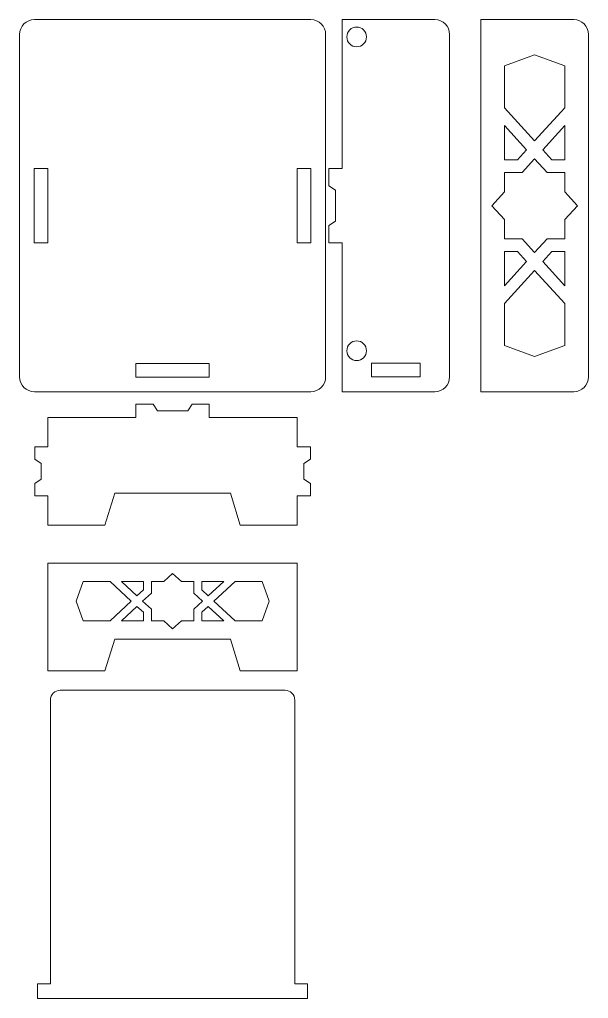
# Model space of a CAD drawing. Header units: millimetres. Extents: x -125 to 104, y -73 to 343.
# Drawn here: x -13 to 103.3, y -73.4 to 126.7 of the extents above; entities that cross this region are included whole.
import ezdxf

# ---------------------------------------------------------------- set-up
doc = ezdxf.new("R2010")
doc.units = ezdxf.units.MM
doc.header["$MEASUREMENT"] = 0
doc.layers.add('Layer 1', color=7, linetype='Continuous')

msp = doc.modelspace()

# ---------------------------------------------------------------- linework, layer by layer
at = {"layer": 'Layer 1', "color": 250, "lineweight": 20}
for points in [[(-10.0481, 81.0712), (-7.2481, 81.0712), (-7.2481, 96.2506), (-10.0481, 96.2506), (-10.0481, 81.0712)], [(43.7519, 81.0712), (46.5519, 81.0712), (46.5519, 96.2506), (43.7519, 96.2506), (43.7519, 81.0712)]]:
    msp.add_lwpolyline(points, close=True, dxfattribs=at)
for points, knots in [([(-9.9994, 126.7109), (-9.9994, 126.7109), (46.5032, 126.7109), (46.5032, 126.7109), (46.5032, 126.7109), (48.1801, 126.7109), (49.5519, 125.3391), (49.5519, 123.6622), (49.5519, 123.6622), (49.5519, 123.6622), (49.5519, 53.6596), (49.5519, 53.6596), (49.5519, 53.6596), (49.5519, 51.9828), (48.1801, 50.6109), (46.5032, 50.6109), (46.5032, 50.6109), (46.5032, 50.6109), (-9.9994, 50.6109), (-9.9994, 50.6109), (-9.9994, 50.6109), (-11.6763, 50.6109), (-13.0481, 51.9828), (-13.0481, 53.6596), (-13.0481, 53.6596), (-13.0481, 53.6596), (-13.0481, 123.6622), (-13.0481, 123.6622), (-13.0481, 123.6622), (-13.0481, 125.3391), (-11.6763, 126.7109), (-9.9994, 126.7109)], [0, 0, 0, 0, 0.11111111, 0.11111111, 0.11111111, 0.11111111, 0.22222222, 0.22222222, 0.22222222, 0.22222222, 0.33333333, 0.33333333, 0.33333333, 0.33333333, 0.44444444, 0.44444444, 0.44444444, 0.44444444, 0.55555556, 0.55555556, 0.55555556, 0.55555556, 0.66666667, 0.66666667, 0.66666667, 0.66666667, 0.77777778, 0.77777778, 0.77777778, 0.77777778, 1, 1, 1, 1]), ([(52.9005, 126.7109), (52.9005, 126.7109), (71.9007, 126.7109), (71.9007, 126.7109), (71.9007, 126.7109), (73.5506, 126.7109), (74.9005, 125.3447), (74.9005, 123.675), (74.9005, 123.675), (74.9005, 123.675), (74.9005, 53.6468), (74.9005, 53.6468), (74.9005, 53.6468), (74.9005, 51.9771), (73.5505, 50.6109), (71.9007, 50.6109), (71.9007, 50.6109), (71.9007, 50.6109), (52.9005, 50.6109), (52.9005, 50.6109), (52.9005, 50.6109), (52.9005, 50.6109), (52.9005, 81.0711), (52.9005, 81.0711), (52.9005, 81.0711), (52.9005, 81.0711), (50.2005, 81.0711), (50.2005, 81.0711), (50.2005, 81.0711), (50.2005, 81.0711), (50.2005, 84.6151), (50.2005, 84.6151), (50.2005, 84.6151), (50.2005, 84.6151), (51.5505, 85.5145), (51.5505, 85.5145), (51.5505, 85.5145), (51.5505, 85.5145), (51.5505, 91.8072), (51.5505, 91.8072), (51.5505, 91.8072), (51.5505, 91.8072), (50.2005, 92.7066), (50.2005, 92.7066), (50.2005, 92.7066), (50.2005, 92.7066), (50.2005, 96.2506), (50.2005, 96.2506), (50.2005, 96.2506), (50.2005, 96.2506), (52.9005, 96.2506), (52.9005, 96.2506), (52.9005, 96.2506), (52.9005, 96.2506), (52.9005, 126.7109), (52.9005, 126.7109)], [0, 0, 0, 0, 0.06666667, 0.06666667, 0.06666667, 0.06666667, 0.13333333, 0.13333333, 0.13333333, 0.13333333, 0.2, 0.2, 0.2, 0.2, 0.26666667, 0.26666667, 0.26666667, 0.26666667, 0.33333333, 0.33333333, 0.33333333, 0.33333333, 0.4, 0.4, 0.4, 0.4, 0.46666667, 0.46666667, 0.46666667, 0.46666667, 0.53333333, 0.53333333, 0.53333333, 0.53333333, 0.6, 0.6, 0.6, 0.6, 0.66666667, 0.66666667, 0.66666667, 0.66666667, 0.73333333, 0.73333333, 0.73333333, 0.73333333, 0.8, 0.8, 0.8, 0.8, 0.86666667, 0.86666667, 0.86666667, 0.86666667, 1, 1, 1, 1]), ([(81.2992, 126.7109), (81.2992, 126.7109), (100.2994, 126.7109), (100.2994, 126.7109), (100.2994, 126.7109), (101.9493, 126.7109), (103.2992, 125.3447), (103.2992, 123.675), (103.2992, 123.675), (103.2992, 123.675), (103.2992, 53.6468), (103.2992, 53.6468), (103.2992, 53.6468), (103.2992, 51.9771), (101.9492, 50.6109), (100.2994, 50.6109), (100.2994, 50.6109), (100.2994, 50.6109), (81.2992, 50.6109), (81.2992, 50.6109), (81.2992, 50.6109), (81.2992, 50.6109), (81.2992, 74.2301), (81.2992, 74.2301), (81.2992, 74.2301), (81.2992, 74.2301), (81.2992, 81.0711), (81.2992, 81.0711), (81.2992, 81.0711), (81.2992, 81.0711), (81.2992, 96.2506), (81.2992, 96.2506), (81.2992, 96.2506), (81.2992, 96.2506), (81.2992, 102.9685), (81.2992, 102.9685), (81.2992, 102.9685), (81.2992, 102.9685), (81.2992, 126.7109), (81.2992, 126.7109)], [0, 0, 0, 0, 0.09090909, 0.09090909, 0.09090909, 0.09090909, 0.18181818, 0.18181818, 0.18181818, 0.18181818, 0.27272727, 0.27272727, 0.27272727, 0.27272727, 0.36363636, 0.36363636, 0.36363636, 0.36363636, 0.45454545, 0.45454545, 0.45454545, 0.45454545, 0.54545455, 0.54545455, 0.54545455, 0.54545455, 0.63636364, 0.63636364, 0.63636364, 0.63636364, 0.72727273, 0.72727273, 0.72727273, 0.72727273, 0.81818182, 0.81818182, 0.81818182, 0.81818182, 1, 1, 1, 1]), ([(55.9005, 121.145), (55.3701, 121.145), (54.8613, 121.3583), (54.4863, 121.7379), (54.4863, 121.7379), (54.1112, 122.1174), (53.9005, 122.6323), (53.9005, 123.169), (53.9005, 123.169), (53.9005, 123.7056), (54.1112, 124.2205), (54.4863, 124.6001), (54.4863, 124.6001), (54.8613, 124.9795), (55.3701, 125.1929), (55.9005, 125.1929), (55.9005, 125.1929), (56.4309, 125.1927), (56.9396, 124.9797), (57.3147, 124.6001), (57.3147, 124.6001), (57.6898, 124.2204), (57.9005, 123.7058), (57.9005, 123.169), (57.9005, 123.169), (57.9005, 122.6323), (57.6898, 122.1174), (57.3147, 121.7379), (57.3147, 121.7379), (56.9396, 121.3583), (56.4309, 121.1451), (55.9005, 121.1451)], [0, 0, 0, 0, 0.11111111, 0.11111111, 0.11111111, 0.11111111, 0.22222222, 0.22222222, 0.22222222, 0.22222222, 0.33333333, 0.33333333, 0.33333333, 0.33333333, 0.44444444, 0.44444444, 0.44444444, 0.44444444, 0.55555556, 0.55555556, 0.55555556, 0.55555556, 0.66666667, 0.66666667, 0.66666667, 0.66666667, 0.77777778, 0.77777778, 0.77777778, 0.77777778, 1, 1, 1, 1]), ([(92.2992, 101.8972), (92.2992, 101.8972), (98.4847, 108.6782), (98.4847, 108.6782), (98.4847, 108.6782), (98.4847, 108.6782), (98.4847, 117.2615), (98.4847, 117.2615), (98.4847, 117.2615), (98.4847, 117.2615), (92.2992, 119.5222), (92.2992, 119.5222), (92.2992, 119.5222), (92.2992, 119.5222), (86.1137, 117.2615), (86.1137, 117.2615), (86.1137, 117.2615), (86.1137, 117.2615), (86.1137, 108.6782), (86.1137, 108.6782), (86.1137, 108.6782), (86.1137, 108.6782), (92.2992, 101.8972), (92.2992, 101.8972)], [0, 0, 0, 0, 0.14285714, 0.14285714, 0.14285714, 0.14285714, 0.28571429, 0.28571429, 0.28571429, 0.28571429, 0.42857143, 0.42857143, 0.42857143, 0.42857143, 0.57142857, 0.57142857, 0.57142857, 0.57142857, 0.71428571, 0.71428571, 0.71428571, 0.71428571, 1, 1, 1, 1]), ([(86.1137, 105.0324), (86.1137, 105.0324), (86.1137, 98.0206), (86.1137, 98.0206), (86.1137, 98.0206), (86.1137, 98.0206), (88.7632, 98.0206), (88.7632, 98.0206), (88.7632, 98.0206), (88.7632, 98.0206), (90.6363, 100.0741), (90.6363, 100.0741), (90.6363, 100.0741), (90.6363, 100.0741), (86.1137, 105.0324), (86.1137, 105.0324)], [0, 0, 0, 0, 0.2, 0.2, 0.2, 0.2, 0.4, 0.4, 0.4, 0.4, 0.6, 0.6, 0.6, 0.6, 1, 1, 1, 1]), ([(98.4847, 105.0324), (98.4847, 105.0324), (93.9621, 100.0741), (93.9621, 100.0741), (93.9621, 100.0741), (93.9621, 100.0741), (95.8352, 98.0206), (95.8352, 98.0206), (95.8352, 98.0206), (95.8352, 98.0206), (98.4847, 98.0206), (98.4847, 98.0206), (98.4847, 98.0206), (98.4847, 98.0206), (98.4847, 105.0324), (98.4847, 105.0324)], [0, 0, 0, 0, 0.2, 0.2, 0.2, 0.2, 0.4, 0.4, 0.4, 0.4, 0.6, 0.6, 0.6, 0.6, 1, 1, 1, 1]), ([(101.0468, 88.6608), (101.0468, 88.6608), (98.4847, 91.47), (98.4847, 91.47), (98.4847, 91.47), (98.4847, 91.47), (98.4847, 95.4422), (98.4847, 95.4422), (98.4847, 95.4422), (98.4847, 95.4422), (94.8616, 95.4422), (94.8616, 95.4422), (94.8616, 95.4422), (94.8616, 95.4422), (92.2992, 98.251), (92.2992, 98.251), (92.2992, 98.251), (92.2992, 98.251), (89.7368, 95.4422), (89.7368, 95.4422), (89.7368, 95.4422), (89.7368, 95.4422), (86.1137, 95.4422), (86.1137, 95.4422), (86.1137, 95.4422), (86.1137, 95.4422), (86.1137, 91.47), (86.1137, 91.47), (86.1137, 91.47), (86.1137, 91.47), (83.5516, 88.6608), (83.5516, 88.6608), (83.5516, 88.6608), (83.5516, 88.6608), (86.1137, 85.8517), (86.1137, 85.8517), (86.1137, 85.8517), (86.1137, 85.8517), (86.1137, 81.8795), (86.1137, 81.8795), (86.1137, 81.8795), (86.1137, 81.8795), (89.7368, 81.8795), (89.7368, 81.8795), (89.7368, 81.8795), (89.7368, 81.8795), (92.2992, 79.0707), (92.2992, 79.0707), (92.2992, 79.0707), (92.2992, 79.0707), (94.8616, 81.8795), (94.8616, 81.8795), (94.8616, 81.8795), (94.8616, 81.8795), (98.4847, 81.8795), (98.4847, 81.8795), (98.4847, 81.8795), (98.4847, 81.8795), (98.4847, 85.8517), (98.4847, 85.8517), (98.4847, 85.8517), (98.4847, 85.8517), (101.0468, 88.6608), (101.0468, 88.6608)], [0, 0, 0, 0, 0.05882353, 0.05882353, 0.05882353, 0.05882353, 0.11764706, 0.11764706, 0.11764706, 0.11764706, 0.17647059, 0.17647059, 0.17647059, 0.17647059, 0.23529412, 0.23529412, 0.23529412, 0.23529412, 0.29411765, 0.29411765, 0.29411765, 0.29411765, 0.35294118, 0.35294118, 0.35294118, 0.35294118, 0.41176471, 0.41176471, 0.41176471, 0.41176471, 0.47058824, 0.47058824, 0.47058824, 0.47058824, 0.52941176, 0.52941176, 0.52941176, 0.52941176, 0.58823529, 0.58823529, 0.58823529, 0.58823529, 0.64705882, 0.64705882, 0.64705882, 0.64705882, 0.70588235, 0.70588235, 0.70588235, 0.70588235, 0.76470588, 0.76470588, 0.76470588, 0.76470588, 0.82352941, 0.82352941, 0.82352941, 0.82352941, 0.88235294, 0.88235294, 0.88235294, 0.88235294, 1, 1, 1, 1]), ([(86.1137, 72.2893), (86.1137, 72.2893), (90.6363, 77.2476), (90.6363, 77.2476), (90.6363, 77.2476), (90.6363, 77.2476), (88.7632, 79.3011), (88.7632, 79.3011), (88.7632, 79.3011), (88.7632, 79.3011), (86.1137, 79.3011), (86.1137, 79.3011), (86.1137, 79.3011), (86.1137, 79.3011), (86.1137, 72.2893), (86.1137, 72.2893)], [0, 0, 0, 0, 0.2, 0.2, 0.2, 0.2, 0.4, 0.4, 0.4, 0.4, 0.6, 0.6, 0.6, 0.6, 1, 1, 1, 1]), ([(98.4847, 72.2893), (98.4847, 72.2893), (98.4847, 79.3011), (98.4847, 79.3011), (98.4847, 79.3011), (98.4847, 79.3011), (95.8352, 79.3011), (95.8352, 79.3011), (95.8352, 79.3011), (95.8352, 79.3011), (93.9621, 77.2476), (93.9621, 77.2476), (93.9621, 77.2476), (93.9621, 77.2476), (98.4847, 72.2893), (98.4847, 72.2893)], [0, 0, 0, 0, 0.2, 0.2, 0.2, 0.2, 0.4, 0.4, 0.4, 0.4, 0.6, 0.6, 0.6, 0.6, 1, 1, 1, 1]), ([(92.2992, 75.4245), (92.2992, 75.4245), (86.1137, 68.6435), (86.1137, 68.6435), (86.1137, 68.6435), (86.1137, 68.6435), (86.1137, 60.0602), (86.1137, 60.0602), (86.1137, 60.0602), (86.1137, 60.0602), (92.2992, 57.7995), (92.2992, 57.7995), (92.2992, 57.7995), (92.2992, 57.7995), (98.4847, 60.0602), (98.4847, 60.0602), (98.4847, 60.0602), (98.4847, 60.0602), (98.4847, 68.6435), (98.4847, 68.6435), (98.4847, 68.6435), (98.4847, 68.6435), (92.2992, 75.4245), (92.2992, 75.4245)], [0, 0, 0, 0, 0.14285714, 0.14285714, 0.14285714, 0.14285714, 0.28571429, 0.28571429, 0.28571429, 0.28571429, 0.42857143, 0.42857143, 0.42857143, 0.42857143, 0.57142857, 0.57142857, 0.57142857, 0.57142857, 0.71428571, 0.71428571, 0.71428571, 0.71428571, 1, 1, 1, 1]), ([(55.9005, 56.9863), (55.3701, 56.9863), (54.8613, 57.1996), (54.4863, 57.5792), (54.4863, 57.5792), (54.1112, 57.9587), (53.9005, 58.4736), (53.9005, 59.0103), (53.9005, 59.0103), (53.9005, 59.5469), (54.1112, 60.0619), (54.4863, 60.4414), (54.4863, 60.4414), (54.8613, 60.8208), (55.3701, 61.0343), (55.9005, 61.0343), (55.9005, 61.0343), (56.4309, 61.0341), (56.9396, 60.821), (57.3147, 60.4414), (57.3147, 60.4414), (57.6898, 60.0618), (57.9005, 59.5471), (57.9005, 59.0103), (57.9005, 59.0103), (57.9005, 58.4736), (57.6898, 57.9587), (57.3147, 57.5792), (57.3147, 57.5792), (56.9396, 57.1996), (56.4309, 56.9864), (55.9005, 56.9864)], [0, 0, 0, 0, 0.11111111, 0.11111111, 0.11111111, 0.11111111, 0.22222222, 0.22222222, 0.22222222, 0.22222222, 0.33333333, 0.33333333, 0.33333333, 0.33333333, 0.44444444, 0.44444444, 0.44444444, 0.44444444, 0.55555556, 0.55555556, 0.55555556, 0.55555556, 0.66666667, 0.66666667, 0.66666667, 0.66666667, 0.77777778, 0.77777778, 0.77777778, 0.77777778, 1, 1, 1, 1]), ([(25.7519, 56.4109), (25.7519, 56.4109), (25.7519, 53.6109), (25.7519, 53.6109), (25.7519, 53.6109), (25.7519, 53.6109), (10.7519, 53.6109), (10.7519, 53.6109), (10.7519, 53.6109), (10.7519, 53.6109), (10.7519, 56.4109), (10.7519, 56.4109), (10.7519, 56.4109), (10.7519, 56.4109), (25.7519, 56.4109), (25.7519, 56.4109)], [0, 0, 0, 0, 0.2, 0.2, 0.2, 0.2, 0.4, 0.4, 0.4, 0.4, 0.6, 0.6, 0.6, 0.6, 1, 1, 1, 1]), ([(58.9005, 56.4803), (58.9005, 56.4803), (58.9005, 53.6468), (58.9005, 53.6468), (58.9005, 53.6468), (58.9005, 53.6468), (68.9005, 53.6468), (68.9005, 53.6468), (68.9005, 53.6468), (68.9005, 53.6468), (68.9005, 56.4803), (68.9005, 56.4803), (68.9005, 56.4803), (68.9005, 56.4803), (58.9005, 56.4803), (58.9005, 56.4803)], [0, 0, 0, 0, 0.2, 0.2, 0.2, 0.2, 0.4, 0.4, 0.4, 0.4, 0.6, 0.6, 0.6, 0.6, 1, 1, 1, 1]), ([(-7.2481, 45.3768), (-7.2481, 45.3768), (10.7519, 45.3768), (10.7519, 45.3768), (10.7519, 45.3768), (10.7519, 45.3768), (10.7519, 48.0768), (10.7519, 48.0768), (10.7519, 48.0768), (10.7519, 48.0768), (14.254, 48.0768), (14.254, 48.0768), (14.254, 48.0768), (14.254, 48.0768), (15.1428, 46.7268), (15.1428, 46.7268), (15.1428, 46.7268), (15.1428, 46.7268), (21.361, 46.7268), (21.361, 46.7268), (21.361, 46.7268), (21.361, 46.7268), (22.2498, 48.0768), (22.2498, 48.0768), (22.2498, 48.0768), (22.2498, 48.0768), (25.7519, 48.0768), (25.7519, 48.0768), (25.7519, 48.0768), (25.7519, 48.0768), (25.7519, 45.3768), (25.7519, 45.3768), (25.7519, 45.3768), (25.7519, 45.3768), (43.7519, 45.3768), (43.7519, 45.3768), (43.7519, 45.3768), (43.7519, 45.3768), (43.7519, 39.3768), (43.7519, 39.3768), (43.7519, 39.3768), (43.7519, 39.3768), (46.4519, 39.3768), (46.4519, 39.3768), (46.4519, 39.3768), (46.4519, 39.3768), (46.4519, 36.8747), (46.4519, 36.8747), (46.4519, 36.8747), (46.4519, 36.8747), (45.1019, 35.9859), (45.1019, 35.9859), (45.1019, 35.9859), (45.1019, 35.9859), (45.1019, 32.7677), (45.1019, 32.7677), (45.1019, 32.7677), (45.1019, 32.7677), (46.4519, 31.8789), (46.4519, 31.8789), (46.4519, 31.8789), (46.4519, 31.8789), (46.4519, 29.3768), (46.4519, 29.3768), (46.4519, 29.3768), (46.4519, 29.3768), (43.7519, 29.3768), (43.7519, 29.3768), (43.7519, 29.3768), (43.7519, 29.3768), (43.7519, 23.3768), (43.7519, 23.3768), (43.7519, 23.3768), (43.7519, 23.3768), (32.1016, 23.3768), (32.1016, 23.3768), (32.1016, 23.3768), (32.1016, 23.3768), (30.1016, 29.8768), (30.1016, 29.8768), (30.1016, 29.8768), (30.1016, 29.8768), (6.4021, 29.8768), (6.4021, 29.8768), (6.4021, 29.8768), (6.4021, 29.8768), (4.4021, 23.3768), (4.4021, 23.3768), (4.4021, 23.3768), (4.4021, 23.3768), (-7.2481, 23.3768), (-7.2481, 23.3768), (-7.2481, 23.3768), (-7.2481, 23.3768), (-7.2481, 29.3768), (-7.2481, 29.3768), (-7.2481, 29.3768), (-7.2481, 29.3768), (-9.9481, 29.3768), (-9.9481, 29.3768), (-9.9481, 29.3768), (-9.9481, 29.3768), (-9.9481, 31.8789), (-9.9481, 31.8789), (-9.9481, 31.8789), (-9.9481, 31.8789), (-8.5981, 32.7677), (-8.5981, 32.7677), (-8.5981, 32.7677), (-8.5981, 32.7677), (-8.5981, 35.9859), (-8.5981, 35.9859), (-8.5981, 35.9859), (-8.5981, 35.9859), (-9.9481, 36.8747), (-9.9481, 36.8747), (-9.9481, 36.8747), (-9.9481, 36.8747), (-9.9481, 39.3768), (-9.9481, 39.3768), (-9.9481, 39.3768), (-9.9481, 39.3768), (-7.2481, 39.3768), (-7.2481, 39.3768), (-7.2481, 39.3768), (-7.2481, 39.3768), (-7.2481, 45.3768), (-7.2481, 45.3768)], [0, 0, 0, 0, 0.03030303, 0.03030303, 0.03030303, 0.03030303, 0.06060606, 0.06060606, 0.06060606, 0.06060606, 0.09090909, 0.09090909, 0.09090909, 0.09090909, 0.12121212, 0.12121212, 0.12121212, 0.12121212, 0.15151515, 0.15151515, 0.15151515, 0.15151515, 0.18181818, 0.18181818, 0.18181818, 0.18181818, 0.21212121, 0.21212121, 0.21212121, 0.21212121, 0.24242424, 0.24242424, 0.24242424, 0.24242424, 0.27272727, 0.27272727, 0.27272727, 0.27272727, 0.3030303, 0.3030303, 0.3030303, 0.3030303, 0.33333333, 0.33333333, 0.33333333, 0.33333333, 0.36363636, 0.36363636, 0.36363636, 0.36363636, 0.39393939, 0.39393939, 0.39393939, 0.39393939, 0.42424242, 0.42424242, 0.42424242, 0.42424242, 0.45454545, 0.45454545, 0.45454545, 0.45454545, 0.48484848, 0.48484848, 0.48484848, 0.48484848, 0.51515152, 0.51515152, 0.51515152, 0.51515152, 0.54545455, 0.54545455, 0.54545455, 0.54545455, 0.57575758, 0.57575758, 0.57575758, 0.57575758, 0.60606061, 0.60606061, 0.60606061, 0.60606061, 0.63636364, 0.63636364, 0.63636364, 0.63636364, 0.66666667, 0.66666667, 0.66666667, 0.66666667, 0.6969697, 0.6969697, 0.6969697, 0.6969697, 0.72727273, 0.72727273, 0.72727273, 0.72727273, 0.75757576, 0.75757576, 0.75757576, 0.75757576, 0.78787879, 0.78787879, 0.78787879, 0.78787879, 0.81818182, 0.81818182, 0.81818182, 0.81818182, 0.84848485, 0.84848485, 0.84848485, 0.84848485, 0.87878788, 0.87878788, 0.87878788, 0.87878788, 0.90909091, 0.90909091, 0.90909091, 0.90909091, 0.93939394, 0.93939394, 0.93939394, 0.93939394, 1, 1, 1, 1]), ([(-7.2481, 15.5671), (-7.2481, 15.5671), (43.7519, 15.5671), (43.7519, 15.5671), (43.7519, 15.5671), (43.7519, 15.5671), (43.7519, 9.5671), (43.7519, 9.5671), (43.7519, 9.5671), (43.7519, 9.5671), (43.7519, -0.4329), (43.7519, -0.4329), (43.7519, -0.4329), (43.7519, -0.4329), (43.7519, -6.4329), (43.7519, -6.4329), (43.7519, -6.4329), (43.7519, -6.4329), (32.1016, -6.4329), (32.1016, -6.4329), (32.1016, -6.4329), (32.1016, -6.4329), (30.1016, 0.0671), (30.1016, 0.0671), (30.1016, 0.0671), (30.1016, 0.0671), (6.4021, 0.0671), (6.4021, 0.0671), (6.4021, 0.0671), (6.4021, 0.0671), (4.4021, -6.4329), (4.4021, -6.4329), (4.4021, -6.4329), (4.4021, -6.4329), (-7.2481, -6.4329), (-7.2481, -6.4329), (-7.2481, -6.4329), (-7.2481, -6.4329), (-7.2481, -0.4329), (-7.2481, -0.4329), (-7.2481, -0.4329), (-7.2481, -0.4329), (-7.2481, 9.5671), (-7.2481, 9.5671), (-7.2481, 9.5671), (-7.2481, 9.5671), (-7.2481, 15.5671), (-7.2481, 15.5671)], [0, 0, 0, 0, 0.07692308, 0.07692308, 0.07692308, 0.07692308, 0.15384615, 0.15384615, 0.15384615, 0.15384615, 0.23076923, 0.23076923, 0.23076923, 0.23076923, 0.30769231, 0.30769231, 0.30769231, 0.30769231, 0.38461538, 0.38461538, 0.38461538, 0.38461538, 0.46153846, 0.46153846, 0.46153846, 0.46153846, 0.53846154, 0.53846154, 0.53846154, 0.53846154, 0.61538462, 0.61538462, 0.61538462, 0.61538462, 0.69230769, 0.69230769, 0.69230769, 0.69230769, 0.76923077, 0.76923077, 0.76923077, 0.76923077, 0.84615385, 0.84615385, 0.84615385, 0.84615385, 1, 1, 1, 1]), ([(18.2519, 2.1568), (18.2519, 2.1568), (20.0481, 3.8146), (20.0481, 3.8146), (20.0481, 3.8146), (20.0481, 3.8146), (22.588, 3.8146), (22.588, 3.8146), (22.588, 3.8146), (22.588, 3.8146), (22.588, 6.1591), (22.588, 6.1591), (22.588, 6.1591), (22.588, 6.1591), (24.384, 7.8171), (24.384, 7.8171), (24.384, 7.8171), (24.384, 7.8171), (22.588, 9.4751), (22.588, 9.4751), (22.588, 9.4751), (22.588, 9.4751), (22.588, 11.8196), (22.588, 11.8196), (22.588, 11.8196), (22.588, 11.8196), (20.0481, 11.8196), (20.0481, 11.8196), (20.0481, 11.8196), (20.0481, 11.8196), (18.2519, 13.4774), (18.2519, 13.4774), (18.2519, 13.4774), (18.2519, 13.4774), (16.4557, 11.8196), (16.4557, 11.8196), (16.4557, 11.8196), (16.4557, 11.8196), (13.9158, 11.8196), (13.9158, 11.8196), (13.9158, 11.8196), (13.9158, 11.8196), (13.9158, 9.4751), (13.9158, 9.4751), (13.9158, 9.4751), (13.9158, 9.4751), (12.1198, 7.8171), (12.1198, 7.8171), (12.1198, 7.8171), (12.1198, 7.8171), (13.9158, 6.1591), (13.9158, 6.1591), (13.9158, 6.1591), (13.9158, 6.1591), (13.9158, 3.8146), (13.9158, 3.8146), (13.9158, 3.8146), (13.9158, 3.8146), (16.4557, 3.8146), (16.4557, 3.8146), (16.4557, 3.8146), (16.4557, 3.8146), (18.2519, 2.1568), (18.2519, 2.1568)], [0, 0, 0, 0, 0.05882353, 0.05882353, 0.05882353, 0.05882353, 0.11764706, 0.11764706, 0.11764706, 0.11764706, 0.17647059, 0.17647059, 0.17647059, 0.17647059, 0.23529412, 0.23529412, 0.23529412, 0.23529412, 0.29411765, 0.29411765, 0.29411765, 0.29411765, 0.35294118, 0.35294118, 0.35294118, 0.35294118, 0.41176471, 0.41176471, 0.41176471, 0.41176471, 0.47058824, 0.47058824, 0.47058824, 0.47058824, 0.52941176, 0.52941176, 0.52941176, 0.52941176, 0.58823529, 0.58823529, 0.58823529, 0.58823529, 0.64705882, 0.64705882, 0.64705882, 0.64705882, 0.70588235, 0.70588235, 0.70588235, 0.70588235, 0.76470588, 0.76470588, 0.76470588, 0.76470588, 0.82352941, 0.82352941, 0.82352941, 0.82352941, 0.88235294, 0.88235294, 0.88235294, 0.88235294, 1, 1, 1, 1]), ([(9.7884, 7.8171), (9.7884, 7.8171), (5.4525, 11.8196), (5.4525, 11.8196), (5.4525, 11.8196), (5.4525, 11.8196), (-0.0358, 11.8196), (-0.0358, 11.8196), (-0.0358, 11.8196), (-0.0358, 11.8196), (-1.4814, 7.8171), (-1.4814, 7.8171), (-1.4814, 7.8171), (-1.4814, 7.8171), (-0.0358, 3.8146), (-0.0358, 3.8146), (-0.0358, 3.8146), (-0.0358, 3.8146), (5.4525, 3.8146), (5.4525, 3.8146), (5.4525, 3.8146), (5.4525, 3.8146), (9.7884, 7.8171), (9.7884, 7.8171)], [0, 0, 0, 0, 0.14285714, 0.14285714, 0.14285714, 0.14285714, 0.28571429, 0.28571429, 0.28571429, 0.28571429, 0.42857143, 0.42857143, 0.42857143, 0.42857143, 0.57142857, 0.57142857, 0.57142857, 0.57142857, 0.71428571, 0.71428571, 0.71428571, 0.71428571, 1, 1, 1, 1]), ([(7.7837, 11.8196), (7.7837, 11.8196), (10.9541, 8.8931), (10.9541, 8.8931), (10.9541, 8.8931), (10.9541, 8.8931), (12.2671, 10.1052), (12.2671, 10.1052), (12.2671, 10.1052), (12.2671, 10.1052), (12.2671, 11.8196), (12.2671, 11.8196), (12.2671, 11.8196), (12.2671, 11.8196), (7.7837, 11.8196), (7.7837, 11.8196)], [0, 0, 0, 0, 0.2, 0.2, 0.2, 0.2, 0.4, 0.4, 0.4, 0.4, 0.6, 0.6, 0.6, 0.6, 1, 1, 1, 1]), ([(28.7201, 11.8196), (28.7201, 11.8196), (24.2367, 11.8196), (24.2367, 11.8196), (24.2367, 11.8196), (24.2367, 11.8196), (24.2367, 10.1052), (24.2367, 10.1052), (24.2367, 10.1052), (24.2367, 10.1052), (25.5497, 8.8931), (25.5497, 8.8931), (25.5497, 8.8931), (25.5497, 8.8931), (28.7201, 11.8196), (28.7201, 11.8196)], [0, 0, 0, 0, 0.2, 0.2, 0.2, 0.2, 0.4, 0.4, 0.4, 0.4, 0.6, 0.6, 0.6, 0.6, 1, 1, 1, 1]), ([(26.7154, 7.8171), (26.7154, 7.8171), (31.0513, 3.8146), (31.0513, 3.8146), (31.0513, 3.8146), (31.0513, 3.8146), (36.5396, 3.8146), (36.5396, 3.8146), (36.5396, 3.8146), (36.5396, 3.8146), (37.9852, 7.8171), (37.9852, 7.8171), (37.9852, 7.8171), (37.9852, 7.8171), (36.5396, 11.8196), (36.5396, 11.8196), (36.5396, 11.8196), (36.5396, 11.8196), (31.0513, 11.8196), (31.0513, 11.8196), (31.0513, 11.8196), (31.0513, 11.8196), (26.7154, 7.8171), (26.7154, 7.8171)], [0, 0, 0, 0, 0.14285714, 0.14285714, 0.14285714, 0.14285714, 0.28571429, 0.28571429, 0.28571429, 0.28571429, 0.42857143, 0.42857143, 0.42857143, 0.42857143, 0.57142857, 0.57142857, 0.57142857, 0.57142857, 0.71428571, 0.71428571, 0.71428571, 0.71428571, 1, 1, 1, 1]), ([(7.7837, 3.8146), (7.7837, 3.8146), (12.2671, 3.8146), (12.2671, 3.8146), (12.2671, 3.8146), (12.2671, 3.8146), (12.2671, 5.529), (12.2671, 5.529), (12.2671, 5.529), (12.2671, 5.529), (10.9541, 6.7411), (10.9541, 6.7411), (10.9541, 6.7411), (10.9541, 6.7411), (7.7837, 3.8146), (7.7837, 3.8146)], [0, 0, 0, 0, 0.2, 0.2, 0.2, 0.2, 0.4, 0.4, 0.4, 0.4, 0.6, 0.6, 0.6, 0.6, 1, 1, 1, 1]), ([(28.7201, 3.8146), (28.7201, 3.8146), (25.5497, 6.7411), (25.5497, 6.7411), (25.5497, 6.7411), (25.5497, 6.7411), (24.2367, 5.529), (24.2367, 5.529), (24.2367, 5.529), (24.2367, 5.529), (24.2367, 3.8146), (24.2367, 3.8146), (24.2367, 3.8146), (24.2367, 3.8146), (28.7201, 3.8146), (28.7201, 3.8146)], [0, 0, 0, 0, 0.2, 0.2, 0.2, 0.2, 0.4, 0.4, 0.4, 0.4, 0.6, 0.6, 0.6, 0.6, 1, 1, 1, 1]), ([(-4.7481, -10.4048), (-4.7481, -10.4048), (-3.9245, -10.4048), (-3.9245, -10.4048), (-3.9245, -10.4048), (-3.9245, -10.4048), (40.4283, -10.4048), (40.4283, -10.4048), (40.4283, -10.4048), (40.4283, -10.4048), (41.2519, -10.4048), (41.2519, -10.4048), (41.2519, -10.4048), (42.3519, -10.4048), (43.2519, -11.3048), (43.2519, -12.4048), (43.2519, -12.4048), (43.2519, -12.4048), (43.2519, -12.6996), (43.2519, -12.6996), (43.2519, -12.6996), (43.2519, -12.6996), (43.2519, -70.4048), (43.2519, -70.4048), (43.2519, -70.4048), (43.2519, -70.4048), (45.8519, -70.4048), (45.8519, -70.4048), (45.8519, -70.4048), (45.8519, -70.4048), (45.8519, -73.4048), (45.8519, -73.4048), (45.8519, -73.4048), (45.8519, -73.4048), (43.2519, -73.4048), (43.2519, -73.4048), (43.2519, -73.4048), (43.2519, -73.4048), (-6.7481, -73.4048), (-6.7481, -73.4048), (-6.7481, -73.4048), (-6.7481, -73.4048), (-9.3481, -73.4048), (-9.3481, -73.4048), (-9.3481, -73.4048), (-9.3481, -73.4048), (-9.3481, -70.4048), (-9.3481, -70.4048), (-9.3481, -70.4048), (-9.3481, -70.4048), (-6.7481, -70.4048), (-6.7481, -70.4048), (-6.7481, -70.4048), (-6.7481, -70.4048), (-6.7481, -12.6996), (-6.7481, -12.6996), (-6.7481, -12.6996), (-6.7481, -12.6996), (-6.7481, -12.4048), (-6.7481, -12.4048), (-6.7481, -12.4048), (-6.7481, -11.3048), (-5.8481, -10.4048), (-4.7481, -10.4048)], [0, 0, 0, 0, 0.05882353, 0.05882353, 0.05882353, 0.05882353, 0.11764706, 0.11764706, 0.11764706, 0.11764706, 0.17647059, 0.17647059, 0.17647059, 0.17647059, 0.23529412, 0.23529412, 0.23529412, 0.23529412, 0.29411765, 0.29411765, 0.29411765, 0.29411765, 0.35294118, 0.35294118, 0.35294118, 0.35294118, 0.41176471, 0.41176471, 0.41176471, 0.41176471, 0.47058824, 0.47058824, 0.47058824, 0.47058824, 0.52941176, 0.52941176, 0.52941176, 0.52941176, 0.58823529, 0.58823529, 0.58823529, 0.58823529, 0.64705882, 0.64705882, 0.64705882, 0.64705882, 0.70588235, 0.70588235, 0.70588235, 0.70588235, 0.76470588, 0.76470588, 0.76470588, 0.76470588, 0.82352941, 0.82352941, 0.82352941, 0.82352941, 0.88235294, 0.88235294, 0.88235294, 0.88235294, 1, 1, 1, 1])]:
    msp.add_open_spline(points, degree=3, knots=knots, dxfattribs=at)

doc.saveas('drawing.dxf')
